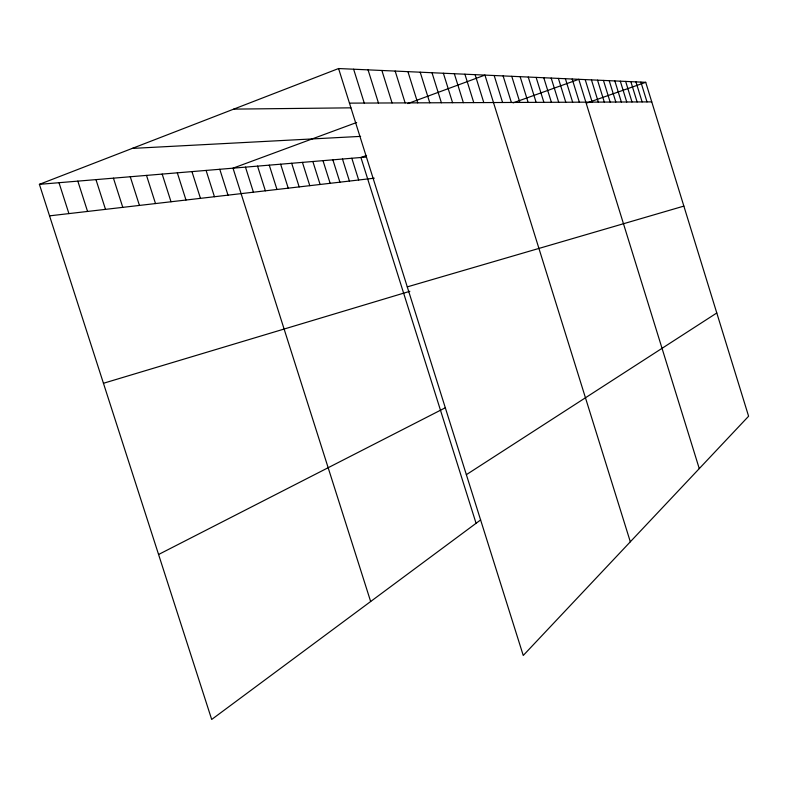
<?xml version="1.0" encoding="UTF-8"?>
<svg xmlns="http://www.w3.org/2000/svg" width="788" height="788" viewBox="0 0 788 788"><rect width="100%" height="100%" fill="white"/><g stroke="black" fill="none" stroke-linecap="round" stroke-linejoin="round"><path stroke-width="1.18" d="M480.641 519.913L211.686 719.464L39.4 184.343L338.574 68.536L645.727 82.316L748.6 416.231L523.252 655.468L338.574 68.536M466.358 474.671L716.794 312.974M158.575 554.496L445.348 407.751M356.659 122.495L233.012 168.169L370.656 601.52M407.839 103.583L484.935 75.096L630.321 541.799M366.587 155.463L360.924 157.492L476.07 523.301M513.126 102.873L578.776 79.312L699.261 468.604M587.159 102.913L645.727 82.316M103.445 383.273L409.849 291.304M407.278 286.881L683.866 206.101M49.545 215.853L374.261 178.196M39.4 184.343L366.459 157.029M132.207 148.42L360.618 136.383M233.731 109.118L350.926 107.838M349.458 103.13L651.765 101.888M95.959 179.615L105.503 209.362M77.825 181.132L87.557 211.44M58.992 182.708L68.92 213.597M177.32 172.828L185.988 200.024M162.18 174.089L171.016 201.767M146.509 175.399L155.502 203.56M130.266 176.748L139.437 205.422M113.433 178.157L122.78 207.352M257.548 166.13L265.379 190.824M245.472 167.135L253.421 192.203M219.773 169.282L227.998 195.158M206.092 170.425L214.454 196.724M191.947 171.607L200.467 198.349M342.475 159.038L349.419 181.073M332.871 159.836L339.914 182.176M323.001 160.663L330.152 183.308M312.856 161.51L320.115 184.471M302.425 162.377L309.792 185.672M291.688 163.274L299.164 186.904M280.646 164.2L288.231 188.174M269.269 165.145L276.972 189.475M395.162 71.068L405.14 102.903M381.885 70.477L392.069 102.952M368.045 69.856L378.457 103.011M353.625 69.206L364.263 103.07M351.822 158.25L358.668 179.999M475.095 74.663L483.793 102.578M464.9 74.2L473.765 102.617M454.331 73.727L463.364 102.667M443.368 73.235L452.578 102.706M432.001 72.723L441.388 102.755M420.191 72.191L429.775 102.804M407.928 71.649L417.699 102.854M572.167 79.017L579.347 102.194M565.38 78.711L572.659 102.213M558.387 78.396L565.774 102.243M551.186 78.071L558.692 102.273M543.769 77.736L551.393 102.302M536.135 77.401L543.878 102.332M528.255 77.047L536.126 102.361M520.139 76.682L528.127 102.401M511.757 76.308L519.883 102.43M503.108 75.914L511.373 102.47M494.174 75.51L502.577 102.499M640.89 82.1L646.997 101.908M635.936 81.873L642.121 101.928M630.853 81.647L637.118 101.957M625.652 81.41L631.996 101.977M620.314 81.174L626.736 101.997M614.837 80.928L621.348 102.016M609.213 80.672L615.812 102.036M603.45 80.415L610.139 102.066M597.531 80.149L604.307 102.085M591.443 79.874L598.319 102.115M585.198 79.598L592.172 102.135"/></g></svg>
